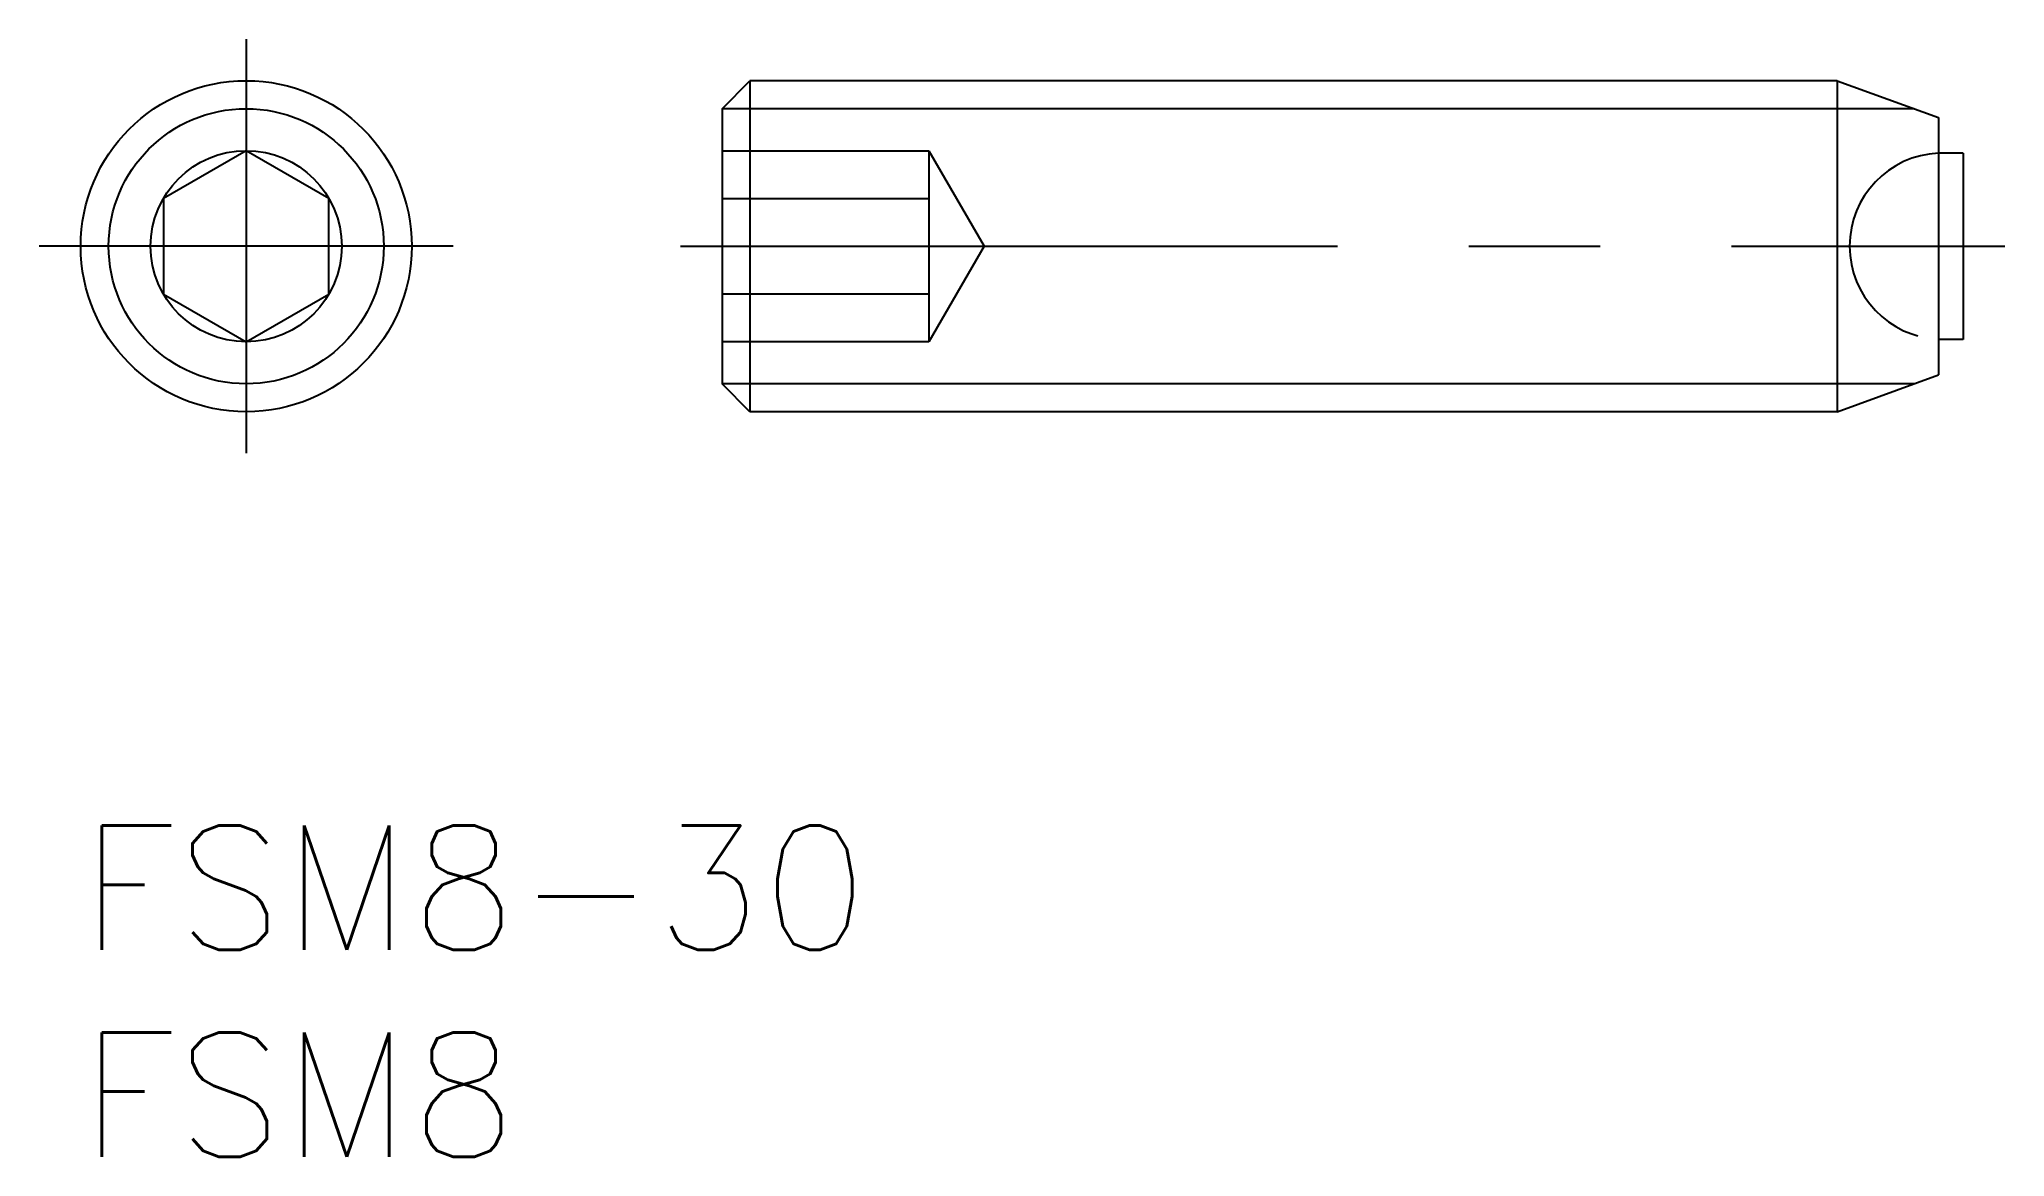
# Model space of a CAD drawing. Extents: x -1 to 46.5, y -8 to 19.
import ezdxf

# ---------------------------------------------------------------- set-up
doc = ezdxf.new("R2010")
doc.units = 0
doc.header["$LTSCALE"] = 0.5
doc.linetypes.add('CENTER', pattern=[50.8, 31.75, -6.35, 6.35, -6.35])
doc.linetypes.add('DASHED', pattern=[19.05, 12.7, -6.35])
for name, color, linetype in [('MSM_CENTER', 1, 'CENTER'), ('MSM_CONTINUOUS', 7, 'CONTINUOUS'), ('MSM_DASHED', 4, 'DASHED'), ('MSM_NARROW', 5, 'CONTINUOUS'), ('MSM_PART_NUMBER', 7, 'CONTINUOUS')]:
    doc.layers.add(name, color=color, linetype=linetype)
doc.styles.get("Standard").update_dxf_attribs({"font": 'txt.shx', "height": 3, "bigfont": 'bigfont.shx'})

# ---------------------------------------------------------------- blocks, each defined once
blk = doc.blocks.new('*U5')
at = {"layer": 'MSM_PART_NUMBER'}
blk.add_text('FSM8-30', height=3, dxfattribs=at).set_placement((0, -3))
blk = doc.blocks.new('*U6')
at = {"layer": 'MSM_PART_NUMBER'}
blk.add_text('FSM8', height=3, dxfattribs=at).set_placement((0, -8))

msp = doc.modelspace()

# ---------------------------------------------------------------- linework, layer by layer
at = {"layer": 'MSM_CENTER'}
for p, q in [((4, 19), (4, 9)), ((9, 14), (-1, 14)), ((14.5, 14), (46.5, 14))]:
    msp.add_line(p, q, dxfattribs=at)
at = {"layer": 'MSM_CONTINUOUS'}
for p, q in [((15.5, 17.324), (16.176, 18)), ((42.453, 18), (16.176, 18)), ((16.176, 18), (16.176, 10)), ((42.453, 18), (42.453, 10)), ((42.453, 18), (44.9, 17.109)), ((15.5, 17.324), (15.5, 10.676)), ((44.9, 17.109), (44.9, 10.891)), ((4, 16.309), (2, 15.155)), ((6, 15.155), (4, 16.309)), ((45.5, 16.25), (44.9, 16.25)), ((45.5, 16.25), (45.5, 11.75)), ((2, 15.155), (2, 12.845)), ((6, 12.845), (6, 15.155)), ((2, 12.845), (4, 11.691)), ((4, 11.691), (6, 12.845)), ((45.5, 11.75), (44.9, 11.75)), ((16.176, 10), (15.5, 10.676)), ((42.453, 10), (44.9, 10.891)), ((42.453, 10), (16.176, 10))]:
    msp.add_line(p, q, dxfattribs=at)
for radius in [4, 2.309]:
    msp.add_circle((4, 14), radius, dxfattribs=at)
at = {"layer": 'MSM_DASHED'}
for p, q in [((15.5, 16.309), (20.5, 16.309)), ((20.5, 16.309), (21.833, 14)), ((20.5, 16.309), (20.5, 11.691)), ((15.5, 15.155), (20.5, 15.155)), ((21.833, 14), (20.5, 11.691)), ((20.5, 12.845), (15.5, 12.845)), ((20.5, 11.691), (15.5, 11.691))]:
    msp.add_line(p, q, dxfattribs=at)
msp.add_arc((45.003, 14.002), 2.25, 92.6347, 267.3653, dxfattribs=at)
at = {"layer": 'MSM_NARROW'}
for p, q in [((44.311, 17.324), (15.5, 17.324)), ((44.311, 10.676), (15.5, 10.676))]:
    msp.add_line(p, q, dxfattribs=at)
msp.add_circle((4, 14), 3.324, dxfattribs=at)

# ---------------------------------------------------------------- block references
at = {"layer": 'MSM_CONTINUOUS'}
for name in ['*U5', '*U6']:
    msp.add_blockref(name, (0, 0), dxfattribs=at)

doc.saveas('drawing.dxf')
